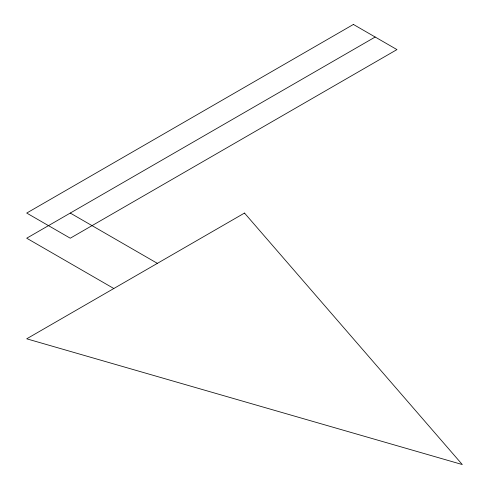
<?xml version="1.0" encoding="UTF-8"?>
<svg xmlns="http://www.w3.org/2000/svg" width="489" height="489" viewBox="0 0 489 489"><rect width="100%" height="100%" fill="white"/><g stroke="black" fill="none" stroke-linecap="round" stroke-linejoin="round"><path stroke-width="0.73" d="M375.179 37.023L26.706 238.21L113.821 288.51M70.263 213.063L157.385 263.363M353.4 24.45L26.706 213.063L70.263 238.21L396.958 49.597L353.4 24.45M244.5 213.063L26.706 338.81L462.294 464.55L244.5 213.063"/></g></svg>
